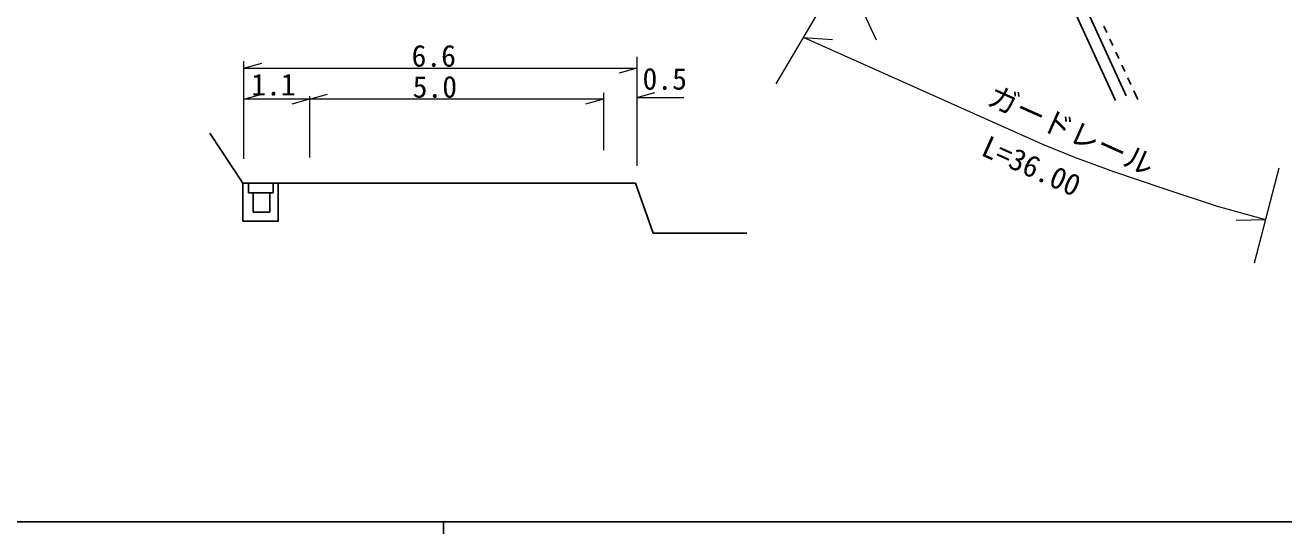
# Model space of a CAD drawing. Units: millimetres, scale not verified. Extents: x 40000 to 680000, y 20000 to 380000.
# Drawn here: x 232767 to 338794, y 204000 to 246794 of the extents above; entities that cross this region are included whole.
import ezdxf
from ezdxf.enums import TextEntityAlignment as Align

# ---------------------------------------------------------------- set-up
doc = ezdxf.new("R2010")
doc.units = ezdxf.units.MM
doc.header["$LTSCALE"] = 1000
for name, color, linetype, lineweight in [('M-BGD', 7, 'Continuous', 25), ('M-STR-HTXT', 7, 'Continuous', 13), ('M-TTL-BAND', 7, 'Continuous', 25)]:
    doc.layers.add(name, color=color, linetype=linetype, lineweight=lineweight)
doc.styles.add('ＭＳ ゴシック', font='')
doc.styles.get('ＭＳ ゴシック').set_extended_font_data('MS Gothic')

msp = doc.modelspace()

# ---------------------------------------------------------------- linework, layer by layer
at = {"layer": 'M-BGD'}
for p, q in [((314110, 263197), (324628, 240465)), ((325515, 240854), (315375, 263073)), ((323888, 246167), (323635, 246711)), ((324392, 245078), (324140, 245622)), ((324897, 243989), (324645, 244534)), ((325402, 242901), (325150, 243445)), ((325907, 241812), (325654, 242356)), ((326490, 240553), (326159, 241268)), ((248321, 237703), (251106, 233506)), ((251106, 233506), (284191, 233506)), ((251106, 233506), (251106, 230309)), ((251587, 233506), (251587, 232677)), ((253663, 232677), (253663, 233506)), ((254078, 230285), (254078, 233506)), ((284191, 233506), (285681, 229296)), ((251587, 232677), (253663, 232677)), ((251978, 231066), (251978, 232677)), ((253370, 231066), (253370, 232702)), ((251106, 230309), (254078, 230309)), ((251978, 231066), (253370, 231066)), ((285681, 229296), (293556, 229296))]:
    msp.add_line(p, q, dxfattribs=at)
at = {"layer": 'M-STR-HTXT'}
for p, q in [((304474, 245526), (299152, 257050)), ((296018, 241870), (300480, 249409)), ((298321, 245761), (300767, 245593)), ((318484, 236746), (298321, 245761)), ((284300, 244144), (284300, 234950)), ((251193, 235554), (251193, 243756)), ((251193, 243190), (252693, 243610)), ((251193, 243190), (284300, 243190)), ((284300, 243190), (282800, 242770)), ((251193, 240566), (252693, 240986)), ((256725, 240566), (258225, 240986)), ((256725, 240818), (256725, 235668)), ((281477, 241092), (281477, 236285)), ((284300, 240709), (285800, 241129)), ((284300, 240709), (288255, 240709)), ((281477, 240566), (251193, 240566)), ((256725, 240566), (255225, 240146)), ((281477, 240566), (279975, 240155)), ((321176, 235655), (318484, 236746)), ((324479, 234449), (321176, 235655)), ((328623, 233048), (324479, 234449)), ((336319, 226793), (338412, 234794)), ((333201, 231538), (328623, 233048)), ((337265, 230409), (333201, 231538)), ((337265, 230409), (334782, 230359))]:
    msp.add_line(p, q, dxfattribs=at)
at = {"layer": 'M-TTL-BAND'}
for p, q in [((40000, 205000), (579000, 205000)), ((268000, 205000), (268000, 204000))]:
    msp.add_line(p, q, dxfattribs=at)

# ---------------------------------------------------------------- texts
at = {"layer": 'M-STR-HTXT', "style": 'ＭＳ ゴシック'}
for s, p in [('6.6', (265316, 242755)), ('0.5', (284773, 240819)), ('1.1', (251811, 240334)), ('5.0', (265409, 240147))]:
    msp.add_text(s, height=1833, dxfattribs=at).set_placement(p, align=Align.BOTTOM_LEFT)
for s, p in [('ガードレール', (313456, 239671)), ('L=36.00', (312956, 235390))]:
    msp.add_text(s, height=1833, rotation=335.909, dxfattribs=at).set_placement(p, align=Align.BOTTOM_LEFT)

doc.saveas('drawing.dxf')
